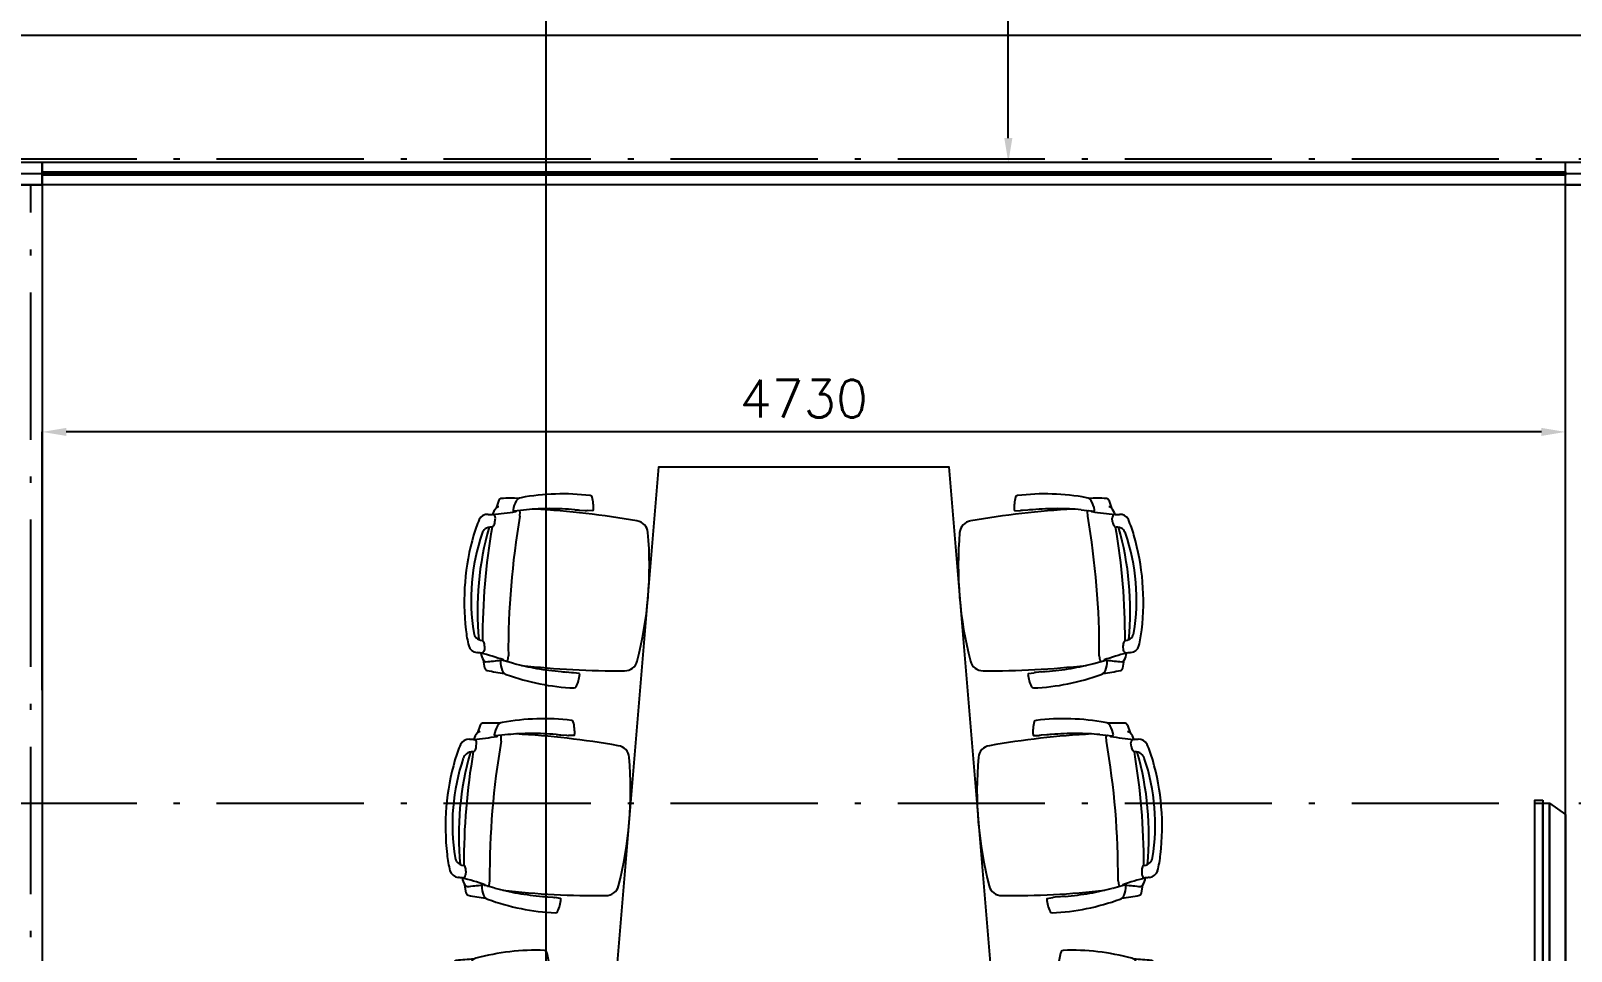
# Model space of a CAD drawing. Extents: x -120222 to -41942, y -19134 to 30932.
# Drawn here: x -88087 to -83305, y 13677 to 16533 of the extents above; entities that cross this region are included whole.
import ezdxf

# ---------------------------------------------------------------- set-up
doc = ezdxf.new("R2010")
doc.units = 0
doc.header["$LTSCALE"] = 150
doc.header["$MEASUREMENT"] = 0
doc.header["$PDMODE"] = 1
doc.header["$PDSIZE"] = -2
doc.linetypes.add('ISO-10______', pattern=[4.699, 3.048, -0.762, 0.127, -0.762])
doc.layers.get('0').update_dxf_attribs({"linetype": 'CONTINUOUS'})
doc.layers.get('DEFPOINTS').update_dxf_attribs({"linetype": 'CONTINUOUS'})
for name, color, linetype in [('____-569', 7, 'CONTINUOUS'), ('________', 7, 'CONTINUOUS'), ('____B', 7, 'CONTINUOUS'), ('___B', 7, 'CONTINUOUS')]:
    doc.layers.add(name, color=color, linetype=linetype)
doc.styles.get("Standard").update_dxf_attribs({"font": 'txt', "bigfont": 'BIGFONT.SHX'})
doc.dimstyles.new('KOYATSU', dxfattribs={"dimtxt": 116.375326, "dimasz": 75.111694, "dimexe": 0, "dimexo": 225, "dimgap": 45, "dimtad": 1, "dimdec": 1, "dimdsep": 46, "dimtxsty": 'Standard', "dimcen": 0, "dimadec": 0, "dimazin": 0, "dimtfac": 1, "dimtdec": 1, "dimtix": 1, "dimtmove": 2, "dimatfit": 3, "dimfxl": 1, "dimtolj": 1, "dimarcsym": 0})

# ---------------------------------------------------------------- blocks, each defined once
blk = doc.blocks.new('____-232')
at = {"color": 1, "linetype": 'Continuous'}
for p, q in [((-93209.2, 9092.4), (-93215.3, 9067.5)), ((-93141.1, 9106), (-93141.1, 9106)), ((-93141.1, 9106), (-93141.1, 9106)), ((-93121.1, 9070.2), (-93158.8, 9063.3)), ((-93155.1, 9064), (-93153.4, 9063.1)), ((-93139.7, 9048.4), (-93140.5, 9063)), ((-92971.8, 9083), (-92966.7, 9083.1)), ((-92966.7, 9083.1), (-92961.2, 9083.1)), ((-92961.2, 9083.1), (-92956.6, 9083.2)), ((-92956.6, 9083.2), (-92956.6, 9083.1)), ((-92956.6, 9083.1), (-92956.6, 9083.1)), ((-92956.6, 9083.1), (-92956.6, 9083.1)), ((-92956.5, 9083.1), (-92939.6, 9083.3)), ((-92939.6, 9083.3), (-92934.8, 9083.4)), ((-92934.8, 9083.4), (-92933.4, 9083.4)), ((-92915.2, 9084.6), (-92933.4, 9083.4)), ((-92915.2, 9084.6), (-92915.1, 9084.7)), ((-93215.4, 9024.6), (-93215.3, 9036.7)), ((-93215.4, 8637.5), (-93215.3, 8625.3)), ((-93139.7, 8613.7), (-93140.5, 8599)), ((-93209.2, 8569.6), (-93215.3, 8594.5)), ((-93121.1, 8591.8), (-93158.8, 8598.8)), ((-93155.1, 8598.1), (-93153.4, 8599)), ((-92971.8, 8579), (-92966.7, 8579)), ((-92966.7, 8579), (-92961.2, 8578.9)), ((-92961.2, 8578.9), (-92956.6, 8578.9)), ((-92956.6, 8578.9), (-92956.6, 8578.9)), ((-92956.6, 8578.9), (-92956.6, 8578.9)), ((-92956.6, 8578.9), (-92956.6, 8578.9)), ((-92956.5, 8578.9), (-92939.6, 8578.7)), ((-92939.6, 8578.7), (-92934.8, 8578.7)), ((-92934.8, 8578.7), (-92933.4, 8578.7)), ((-92915.2, 8577.5), (-92933.4, 8578.7)), ((-92915.2, 8577.5), (-92915.1, 8577.4)), ((-93141.1, 8556.1), (-93141.1, 8556.1)), ((-93141.1, 8556.1), (-93141.1, 8556.1))]:
    blk.add_line(p, q, dxfattribs=at)
for centre, radius, start, end in [((-93199.9, 9089.2), 9.89, 101.4732, 160.8247), ((-93084.4, 8031.2), 1074.2, 93.3603, 96.2782), ((-93075.8, 9057.7), 87.4, 154.7238, 174.2657), ((-93136.9, 9086.6), 19.8, 102.1685, 154.9214), ((-92954.7, 8424.7), 706.3, 87.7911, 105.2988), ((-92927.8, 9123.9), 6.64, 20.3381, 87.8451), ((-93031.3, 9085.5), 117.1, 0.4216, 20.3266), ((-93237.5, 9016.7), 29.5, 91.254, 157.912), ((-93308.5, 10808), 1763.2, 272.2889, 272.7175), ((-93177.8, 9037.4), 48, 141.0488, 168.8008), ((-93400.8, 10055.8), 1024.2, 279.886, 283.97), ((-93225.6, 9036.4), 10.4, 1.4681, 86.3577), ((-93206, 9060.6), 11.6, 97.4758, 142.842), ((-93812.6, 5697), 3429, 79.0497, 79.8362), ((-93159.7, 9066.2), 3.06, 174.9633, 287.5988), ((-93153.6, 9062.5), 0.63, 277.6602, 71.4904), ((-90710.6, 8831), 2438.8, 174.8867, 185.1133), ((-93210, 8856.8), 219, 72.2531, 72.668), ((-93143.8, 9062), 3.39, 17.2813, 81.4991), ((-92958, 8119.3), 964.8, 95.4286, 99.7344), ((-93016.3, 6442.6), 2632.7, 84.7717, 91.7511), ((-92969.4, 8090.3), 992.7, 90.1428, 94.6165), ((-92916.3, 9086.3), 2.05, 307.103, 2.0722), ((-92779.6, 9023.5), 41, 11.048, 85.5828), ((-92856.5, 8892.6), 430.1, 161.691, 168.5225), ((-93220.4, 8976.5), 33.5, 134.7927, 163.3193), ((-92309.5, 8837.2), 940.6, 169.6852, 191.1384), ((-93224.6, 8977.6), 29.9, 89.9775, 130.6038), ((-91254.4, 8830.5), 1976.7, 174.8525, 185.1095), ((-93225.5, 9014.3), 6.85, 278.2298, 333.5207), ((-93245.9, 9026.3), 30.5, 330.534, 356.8398), ((-93924.7, 8831), 1202.2, 350.4062, 9.5938), ((-92539.3, 8831), 753.3, 168.7303, 191.2697), ((-92627.7, 8831), 643.8, 166.0554, 193.9446), ((-92856.5, 8769.4), 430.1, 191.4775, 198.309), ((-93220.4, 8685.5), 33.5, 196.6807, 225.2073), ((-93224.6, 8684.4), 29.9, 229.3962, 270.0225), ((-93237.5, 8645.4), 29.5, 202.088, 268.746), ((-93308.5, 6854), 1763.2, 87.2825, 87.7111), ((-93225.6, 8625.6), 10.4, 273.6423, 358.5319), ((-93400.8, 7606.3), 1024.2, 76.03, 80.114), ((-93177.8, 8624.6), 48, 191.1992, 218.9512), ((-93225.5, 8647.7), 6.85, 26.4793, 81.7702), ((-93245.9, 8635.8), 30.5, 3.1602, 29.466), ((-92779.6, 8638.5), 41, 274.4172, 348.952), ((-93206, 8601.4), 11.6, 217.158, 262.5242), ((-93199.9, 8572.8), 9.89, 199.1753, 258.5268), ((-93084.4, 9630.9), 1074.2, 263.7218, 266.6397), ((-93159.7, 8595.9), 3.06, 72.4012, 185.0367), ((-93075.8, 8604.3), 87.4, 185.7343, 205.2762), ((-93136.9, 8575.4), 19.8, 205.0786, 257.8315), ((-93153.6, 8599.6), 0.63, 288.5096, 82.3398), ((-93210, 8805.3), 219, 287.332, 287.7469), ((-93143.8, 8600), 3.39, 278.5009, 342.7187), ((-92958, 9542.7), 964.8, 260.2656, 264.5714), ((-93016.3, 11219.4), 2632.7, 268.2489, 275.2283), ((-92969.4, 9571.7), 992.7, 265.3835, 269.8572), ((-93031.3, 8576.5), 117.1, 339.6734, 359.5784), ((-92916.3, 8575.7), 2.05, 357.9278, 52.897), ((-92954.7, 9237.3), 706.3, 254.7012, 272.2089), ((-92927.8, 8538.2), 6.64, 272.1549, 339.6619)]:
    blk.add_arc(centre, radius, start, end, dxfattribs=at)
blk = doc.blocks.new('____-235')
at = {"color": 1, "linetype": 'Continuous'}
for p, q in [((-93127.7, 9829.5), (-93135.8, 9805.2)), ((-93058.7, 9837.4), (-93058.7, 9837.4)), ((-93058.7, 9837.4), (-93058.7, 9837.4)), ((-93139.5, 9762.4), (-93138.3, 9774.5)), ((-93041.7, 9800.1), (-93079.9, 9796.3)), ((-93076.1, 9796.7), (-93074.5, 9795.6)), ((-93062.1, 9779.9), (-93061.7, 9794.5)), ((-92891.9, 9800.4), (-92886.7, 9800)), ((-92886.7, 9800), (-92881.3, 9799.6)), ((-92881.3, 9799.6), (-92876.7, 9799.3)), ((-92876.7, 9799.3), (-92859.7, 9798)), ((-92876.7, 9799.3), (-92876.7, 9799.3)), ((-92876.7, 9799.3), (-92876.7, 9799.3)), ((-92876.7, 9799.3), (-92876.7, 9799.3)), ((-92859.7, 9798), (-92854.9, 9797.7)), ((-92854.9, 9797.7), (-92853.6, 9797.6)), ((-92835.3, 9797.3), (-92853.6, 9797.6)), ((-92835.3, 9797.3), (-92835.2, 9797.3)), ((-93171.7, 9376.7), (-93172.5, 9364.6)), ((-93171.1, 9308.5), (-93175.1, 9333.8)), ((-93081.5, 9323.3), (-93118.5, 9333.4)), ((-93114.8, 9332.4), (-93113.1, 9333.1)), ((-93098.2, 9346.6), (-93100.2, 9332.1)), ((-93104.4, 9289.4), (-93104.4, 9289.4)), ((-93104.4, 9289.4), (-93104.3, 9289.3)), ((-92933.8, 9298.2), (-92928.6, 9297.7)), ((-92928.6, 9297.7), (-92923.1, 9297.2)), ((-92923.1, 9297.2), (-92918.6, 9296.8)), ((-92918.6, 9296.8), (-92918.6, 9296.8)), ((-92918.6, 9296.8), (-92918.6, 9296.8)), ((-92918.6, 9296.8), (-92918.6, 9296.8)), ((-92918.5, 9296.8), (-92901.6, 9295.2)), ((-92901.6, 9295.2), (-92896.9, 9294.8)), ((-92896.9, 9294.8), (-92895.5, 9294.6)), ((-92877.5, 9291.9), (-92895.5, 9294.6)), ((-92877.5, 9291.9), (-92877.3, 9291.8))]:
    blk.add_line(p, q, dxfattribs=at)
for centre, radius, start, end in [((-93101, 9772.1), 48, 136.2851, 164.0371), ((-93127.1, 9797.6), 11.6, 92.7122, 138.0783), ((-93118.7, 9825.5), 9.89, 96.7096, 156.0611), ((-93091.4, 8761.6), 1074.2, 88.5967, 91.5146), ((-92997.6, 9783.8), 87.4, 149.9602, 169.5021), ((-93056.1, 9817.8), 19.8, 97.4048, 150.1577), ((-92929.5, 9143), 706.3, 83.0275, 100.5352), ((-92844.6, 9837.5), 6.64, 15.5744, 83.0815), ((-92951, 9807.8), 117.1, 355.6579, 15.563), ((-92792.8, 9601.1), 430.1, 156.9274, 163.7589), ((-93162.2, 9756.4), 29.5, 86.4904, 153.1484), ((-93084.2, 11547.4), 1763.2, 267.5252, 267.9538), ((-93238.6, 10805.4), 1024.2, 275.1223, 279.2063), ((-93148.7, 9775.1), 10.4, 356.7044, 81.5941), ((-93169.8, 9766.6), 30.5, 325.7704, 352.0762), ((-90659.4, 9361.5), 2438.8, 170.1231, 180.3496), ((-93080.6, 9799.2), 3.06, 170.1997, 282.8352), ((-93074.8, 9795.1), 0.63, 272.8966, 66.7268), ((-93148.1, 9594.7), 219, 67.4895, 67.9044), ((-93065, 9793.8), 3.39, 12.5177, 76.7354), ((-92958.1, 8838.9), 964.8, 90.665, 94.9708), ((-93155.5, 7172.9), 2632.7, 80.008, 86.9875), ((-92971.9, 8810.9), 992.7, 85.3791, 89.8529), ((-92836.3, 9799.1), 2.05, 302.3394, 357.3086), ((-92705.3, 9725.2), 41, 6.2844, 80.8192), ((-92481.8, 9513.4), 753.3, 163.9667, 186.5061), ((-92569.9, 9520.7), 643.8, 161.2918, 189.1809), ((-92253.3, 9488.1), 940.6, 164.0979, 185.5511), ((-93148.4, 9714.9), 33.5, 130.0291, 158.5557), ((-91201.3, 9407.2), 1976.7, 170.1269, 180.3839), ((-93152.5, 9716.4), 29.9, 85.2139, 125.8401), ((-93150.4, 9753), 6.85, 273.4662, 328.757), ((-93862.4, 9628.4), 1202.2, 345.6425, 4.8302), ((-92803, 9478.3), 430.1, 186.7139, 193.5453), ((-93193, 9386.4), 29.5, 197.3243, 263.9823), ((-93172.6, 9424.9), 33.5, 191.917, 220.4436), ((-93176.9, 9424.2), 29.9, 224.6326, 265.2588), ((-93180.8, 9387.7), 6.85, 21.7157, 77.0065), ((-93202.2, 9377.5), 30.5, 358.3965, 24.7024), ((-93412.6, 7607.1), 1763.2, 82.5189, 82.9475), ((-93182.8, 9365.7), 10.4, 268.8787, 353.7683), ((-93442, 8364.4), 1024.2, 71.2664, 75.3504), ((-93135.3, 9360.7), 48, 186.4356, 214.1876), ((-93165.2, 9339.9), 11.6, 212.3944, 257.7605), ((-93490.4, 12742.4), 3429, 275.4001, 276.1867), ((-93119.6, 9330.6), 3.06, 67.6375, 180.273), ((-93035.2, 9332), 87.4, 180.9706, 200.5125), ((-93113.2, 9333.7), 0.63, 283.7459, 77.5762), ((-93152.3, 9543.4), 219, 282.5683, 282.9832), ((-93103.4, 9333.4), 3.39, 273.7373, 337.9551), ((-92737.2, 9341.5), 41, 269.6536, 344.1883), ((-93161.6, 9311), 9.89, 194.4116, 253.7631), ((-92958.6, 10355.7), 1074.2, 258.9581, 261.876), ((-93098.6, 9308.3), 19.8, 200.315, 253.0679), ((-92862.1, 9952.8), 706.3, 249.9375, 267.4452), ((-92839.9, 10257.4), 964.8, 255.5019, 259.8078), ((-92758.8, 11933.1), 2632.7, 263.4852, 270.4647), ((-92848.9, 10287.2), 992.7, 260.6198, 265.0936), ((-92993.2, 9300.6), 117.1, 334.9097, 354.8148), ((-92878.7, 9290.3), 2.05, 353.1642, 48.1333), ((-92893.2, 9253.8), 6.64, 267.3912, 334.8983)]:
    blk.add_arc(centre, radius, start, end, dxfattribs=at)
blk = doc.blocks.new('____-236')
at = {"color": 1, "linetype": 'Continuous'}
for p, q in [((-93069.6, 10527.1), (-93077.7, 10502.8)), ((-93000.6, 10534.9), (-93000.5, 10535)), ((-93000.6, 10534.9), (-93000.6, 10534.9)), ((-92983.6, 10497.7), (-93021.7, 10493.8)), ((-93018, 10494.3), (-93016.4, 10493.2)), ((-93003.9, 10477.4), (-93003.5, 10492.1)), ((-92833.8, 10498), (-92828.6, 10497.6)), ((-92828.6, 10497.6), (-92823.1, 10497.2)), ((-92823.1, 10497.2), (-92818.6, 10496.9)), ((-92818.6, 10496.9), (-92818.6, 10496.9)), ((-92818.6, 10496.9), (-92818.6, 10496.9)), ((-92818.6, 10496.9), (-92818.6, 10496.9)), ((-92818.5, 10496.9), (-92801.6, 10495.6)), ((-92801.6, 10495.6), (-92796.8, 10495.3)), ((-92796.8, 10495.3), (-92795.4, 10495.2)), ((-92777.2, 10494.8), (-92795.4, 10495.2)), ((-92777.2, 10494.8), (-92777.1, 10494.9)), ((-93081.4, 10460), (-93080.2, 10472.1)), ((-93113.6, 10074.2), (-93114.4, 10062.1)), ((-93040, 10044.2), (-93042.1, 10029.7)), ((-93113, 10006.1), (-93117, 10031.4)), ((-93023.3, 10020.9), (-93060.3, 10031)), ((-93056.7, 10030), (-93054.9, 10030.7)), ((-92875.6, 9995.8), (-92870.5, 9995.3)), ((-93046.2, 9987), (-93046.2, 9986.9)), ((-93046.2, 9986.9), (-93046.2, 9986.9)), ((-92870.5, 9995.3), (-92865, 9994.8)), ((-92865, 9994.8), (-92860.5, 9994.3)), ((-92860.4, 9994.3), (-92860.4, 9994.4)), ((-92860.4, 9994.4), (-92860.4, 9994.4)), ((-92860.4, 9994.4), (-92860.4, 9994.4)), ((-92860.4, 9994.4), (-92843.5, 9992.8)), ((-92843.5, 9992.8), (-92838.7, 9992.3)), ((-92838.7, 9992.3), (-92837.4, 9992.2)), ((-92819.3, 9989.5), (-92837.3, 9992.2)), ((-92819.3, 9989.5), (-92819.2, 9989.4))]:
    blk.add_line(p, q, dxfattribs=at)
for centre, radius, start, end in [((-93060.6, 10523.1), 9.89, 96.7096, 156.0611), ((-93033.3, 9459.1), 1074.2, 88.5967, 91.5146), ((-92939.5, 10481.4), 87.4, 149.9602, 169.5021), ((-92998, 10515.3), 19.8, 97.4048, 150.1577), ((-92871.4, 9840.6), 706.3, 83.0275, 100.5352), ((-92786.5, 10535.1), 6.64, 15.5744, 83.0815), ((-92892.8, 10505.4), 117.1, 355.6579, 15.563), ((-93104, 10453.9), 29.5, 86.4904, 153.1484), ((-93026.1, 12245), 1763.2, 267.5252, 267.9538), ((-93042.9, 10469.7), 48, 136.2851, 164.0371), ((-93180.5, 11503), 1024.2, 275.1223, 279.2063), ((-93090.5, 10472.7), 10.4, 356.7044, 81.5941), ((-93069, 10495.2), 11.6, 92.7122, 138.0783), ((-90601.2, 10059.1), 2438.8, 170.1231, 180.3496), ((-93022.4, 10496.8), 3.06, 170.1997, 282.8352), ((-93016.6, 10492.6), 0.63, 272.8966, 66.7268), ((-93089.9, 10292.3), 219, 67.4895, 67.9044), ((-93006.9, 10491.4), 3.39, 12.5177, 76.7354), ((-92900, 9536.5), 964.8, 90.665, 94.9708), ((-93097.4, 7870.4), 2632.7, 80.008, 86.9875), ((-92913.8, 9508.5), 992.7, 85.3791, 89.8529), ((-92778.2, 10496.7), 2.05, 302.3394, 357.3086), ((-92734.7, 10298.7), 430.1, 156.9274, 163.7589), ((-92195.2, 10185.7), 940.6, 164.0979, 185.5511), ((-93090.3, 10412.5), 33.5, 130.0291, 158.5557), ((-91143.2, 10104.8), 1976.7, 170.1269, 180.3839), ((-93094.4, 10414), 29.9, 85.2139, 125.8401), ((-93092.3, 10450.6), 6.85, 273.4662, 328.757), ((-93111.6, 10464.2), 30.5, 325.7704, 352.0762), ((-92647.1, 10422.8), 41, 6.2844, 80.8192), ((-93804.3, 10326), 1202.2, 345.6425, 4.8302), ((-92423.7, 10211), 753.3, 163.9667, 186.5061), ((-92511.8, 10218.3), 643.8, 161.2918, 189.1809), ((-92744.9, 10175.9), 430.1, 186.7139, 193.5453), ((-93114.5, 10122.5), 33.5, 191.917, 220.4436), ((-93118.7, 10121.8), 29.9, 224.6326, 265.2588), ((-93122.7, 10085.3), 6.85, 21.7157, 77.0065), ((-93134.9, 10084), 29.5, 197.3243, 263.9823), ((-93354.4, 8304.7), 1763.2, 82.5189, 82.9475), ((-93124.7, 10063.3), 10.4, 268.8787, 353.7683), ((-93383.9, 9062), 1024.2, 71.2664, 75.3504), ((-93077.2, 10058.3), 48, 186.4356, 214.1876), ((-93144.1, 10075.1), 30.5, 358.3965, 24.7024), ((-93107.1, 10037.5), 11.6, 212.3944, 257.7605), ((-93103.4, 10008.5), 9.89, 194.4116, 253.7631), ((-93432.3, 13439.9), 3429, 275.4001, 276.1867), ((-92900.4, 11053.3), 1074.2, 258.9581, 261.876), ((-93061.5, 10028.2), 3.06, 67.6375, 180.273), ((-92977.1, 10029.6), 87.4, 180.9706, 200.5125), ((-93040.5, 10005.8), 19.8, 200.315, 253.0679), ((-93055.1, 10031.3), 0.63, 283.7459, 77.5762), ((-93094.2, 10241), 219, 282.5683, 282.9832), ((-93045.2, 10031), 3.39, 273.7373, 337.9551), ((-92781.8, 10955), 964.8, 255.5019, 259.8078), ((-92700.7, 12630.7), 2632.7, 263.4852, 270.4647), ((-92790.7, 10984.8), 992.7, 260.6198, 265.0936), ((-92679.1, 10039.1), 41, 269.6536, 344.1883), ((-92803.9, 10650.3), 706.3, 249.9375, 267.4452), ((-92835.1, 9951.4), 6.64, 267.3912, 334.8983), ((-92935.1, 9998.2), 117.1, 334.9097, 354.8148), ((-92820.6, 9987.9), 2.05, 353.1642, 48.1333)]:
    blk.add_arc(centre, radius, start, end, dxfattribs=at)
blk = doc.blocks.new('____-237')
at = {"color": 1, "linetype": 'Continuous'}
for p, q in [((-91104, 9106), (-91104, 9106)), ((-91104, 9106), (-91104, 9106)), ((-91035.9, 9092.4), (-91029.8, 9067.5)), ((-91329.9, 9084.6), (-91330.1, 9084.7)), ((-91329.9, 9084.6), (-91311.7, 9083.4)), ((-91310.4, 9083.4), (-91311.7, 9083.4)), ((-91305.5, 9083.3), (-91310.4, 9083.4)), ((-91288.6, 9083.1), (-91305.5, 9083.3)), ((-91288.6, 9083.2), (-91288.6, 9083.1)), ((-91288.6, 9083.1), (-91288.6, 9083.1)), ((-91288.6, 9083.1), (-91288.6, 9083.1)), ((-91284, 9083.1), (-91288.5, 9083.2)), ((-91278.5, 9083.1), (-91284, 9083.1)), ((-91273.3, 9083), (-91278.5, 9083.1)), ((-91124, 9070.2), (-91086.3, 9063.3)), ((-91105.4, 9048.4), (-91104.6, 9063)), ((-91090, 9064), (-91091.7, 9063.1)), ((-91029.7, 9024.6), (-91029.9, 9036.7)), ((-91105.4, 8613.7), (-91104.6, 8599)), ((-91029.7, 8637.5), (-91029.9, 8625.3)), ((-91329.9, 8577.5), (-91330.1, 8577.4)), ((-91329.9, 8577.5), (-91311.7, 8578.7)), ((-91310.4, 8578.7), (-91311.7, 8578.7)), ((-91305.5, 8578.7), (-91310.4, 8578.7)), ((-91288.6, 8578.9), (-91305.5, 8578.7)), ((-91288.6, 8578.9), (-91288.6, 8578.9)), ((-91288.6, 8578.9), (-91288.6, 8578.9)), ((-91288.6, 8578.9), (-91288.6, 8578.9)), ((-91284, 8578.9), (-91288.5, 8578.9)), ((-91278.5, 8579), (-91284, 8578.9)), ((-91273.3, 8579), (-91278.5, 8579)), ((-91124, 8591.8), (-91086.3, 8598.8)), ((-91090, 8598.1), (-91091.7, 8599)), ((-91035.9, 8569.6), (-91029.8, 8594.5)), ((-91104, 8556.1), (-91104, 8556.1)), ((-91104, 8556.1), (-91104, 8556.1))]:
    blk.add_line(p, q, dxfattribs=at)
for centre, radius, start, end in [((-91213.8, 9085.5), 117.1, 159.6734, 179.5784), ((-91317.4, 9123.9), 6.64, 92.1549, 159.6619), ((-91290.4, 8424.7), 706.3, 74.7012, 92.2089), ((-91108.2, 9086.6), 19.8, 25.0786, 77.8315), ((-91160.8, 8031.2), 1074.2, 83.7218, 86.6397), ((-91169.4, 9057.7), 87.4, 5.7343, 25.2762), ((-91045.2, 9089.2), 9.89, 19.1753, 78.5268), ((-91465.5, 9023.5), 41, 94.4172, 168.952), ((-91228.8, 6442.6), 2632.7, 88.2489, 95.2283), ((-91328.8, 9086.3), 2.05, 177.9278, 232.897), ((-91275.8, 8090.3), 992.7, 85.3835, 89.8572), ((-91287.1, 8119.3), 964.8, 80.2656, 84.5714), ((-93534.6, 8831), 2438.8, 354.8867, 5.1133), ((-91101.4, 9062), 3.39, 98.5009, 162.7187), ((-91035.1, 8856.8), 219, 107.332, 107.7469), ((-91091.5, 9062.5), 0.63, 108.5096, 262.3398), ((-90844.3, 10055.8), 1024.2, 256.03, 260.114), ((-91085.4, 9066.2), 3.06, 252.4012, 5.0367), ((-90432.6, 5697), 3429, 100.1638, 100.9503), ((-91039.1, 9060.6), 11.6, 37.158, 82.5242), ((-91067.3, 9037.4), 48, 11.1992, 38.9512), ((-91019.5, 9036.4), 10.4, 93.6423, 178.5319), ((-90936.6, 10808), 1763.2, 267.2825, 267.7111), ((-91007.6, 9016.7), 29.5, 22.088, 88.746), ((-90320.4, 8831), 1202.2, 170.4062, 189.5938), ((-90999.2, 9026.3), 30.5, 183.1602, 209.466), ((-91019.6, 9014.3), 6.85, 206.4793, 261.7702), ((-92990.7, 8830.5), 1976.7, 354.8905, 5.1475), ((-91020.6, 8977.6), 29.9, 49.3962, 90.0225), ((-91935.6, 8837.2), 940.6, 348.8616, 10.3148), ((-91024.7, 8976.5), 33.5, 16.6807, 45.2073), ((-91388.6, 8892.6), 430.1, 11.4775, 18.309), ((-91617.4, 8831), 643.8, 346.0554, 13.9446), ((-91705.8, 8831), 753.3, 348.7303, 11.2697), ((-91020.6, 8684.4), 29.9, 269.9775, 310.6038), ((-91024.7, 8685.5), 33.5, 314.7927, 343.3193), ((-91388.6, 8769.4), 430.1, 341.691, 348.5225), ((-91465.5, 8638.5), 41, 191.048, 265.5828), ((-90844.3, 7606.3), 1024.2, 99.886, 103.97), ((-91019.5, 8625.6), 10.4, 181.4681, 266.3577), ((-91067.3, 8624.6), 48, 321.0488, 348.8008), ((-90999.2, 8635.8), 30.5, 150.534, 176.8398), ((-91019.6, 8647.7), 6.85, 98.2298, 153.5207), ((-90936.6, 6854), 1763.2, 92.2889, 92.7175), ((-91007.6, 8645.4), 29.5, 271.254, 337.912), ((-91228.8, 11219.4), 2632.7, 264.7717, 271.7511), ((-91328.8, 8575.7), 2.05, 127.103, 182.0722), ((-91213.8, 8576.5), 117.1, 180.4216, 200.3266), ((-91275.8, 9571.7), 992.7, 270.1428, 274.6165), ((-91287.1, 9542.7), 964.8, 275.4286, 279.7344), ((-91101.4, 8600), 3.39, 197.2813, 261.4991), ((-91108.2, 8575.4), 19.8, 282.1685, 334.9214), ((-91035.1, 8805.3), 219, 252.2531, 252.668), ((-91160.8, 9630.9), 1074.2, 273.3603, 276.2782), ((-91091.5, 8599.6), 0.63, 97.6602, 251.4904), ((-91169.4, 8604.3), 87.4, 334.7238, 354.2657), ((-91085.4, 8595.9), 3.06, 354.9633, 107.5988), ((-91045.2, 8572.8), 9.89, 281.4732, 340.8247), ((-91039.1, 8601.4), 11.6, 277.4758, 322.842), ((-91317.4, 8538.2), 6.64, 200.3381, 267.8451), ((-91290.4, 9237.3), 706.3, 267.7911, 285.2988)]:
    blk.add_arc(centre, radius, start, end, dxfattribs=at)
blk = doc.blocks.new('____-240')
at = {"color": 1, "linetype": 'Continuous'}
for p, q in [((-91186.4, 9837.4), (-91186.4, 9837.4)), ((-91186.4, 9837.4), (-91186.4, 9837.4)), ((-91117.4, 9829.5), (-91109.3, 9805.2)), ((-91409.8, 9797.3), (-91409.9, 9797.3)), ((-91409.8, 9797.3), (-91391.6, 9797.6)), ((-91390.2, 9797.7), (-91391.5, 9797.6)), ((-91385.4, 9798), (-91390.2, 9797.7)), ((-91368.4, 9799.3), (-91385.4, 9798)), ((-91363.8, 9799.6), (-91368.4, 9799.3)), ((-91368.4, 9799.3), (-91368.4, 9799.3)), ((-91368.4, 9799.3), (-91368.4, 9799.3)), ((-91368.4, 9799.3), (-91368.4, 9799.3)), ((-91358.4, 9800), (-91363.8, 9799.6)), ((-91353.2, 9800.4), (-91358.4, 9800)), ((-91203.4, 9800.1), (-91165.2, 9796.3)), ((-91183.1, 9779.9), (-91183.4, 9794.5)), ((-91169, 9796.7), (-91170.6, 9795.6)), ((-91105.6, 9762.4), (-91106.8, 9774.5)), ((-91073.4, 9376.7), (-91072.6, 9364.6)), ((-91163.6, 9323.3), (-91126.7, 9333.4)), ((-91147, 9346.6), (-91144.9, 9332.1)), ((-91130.3, 9332.4), (-91132, 9333.1)), ((-91074, 9308.5), (-91070, 9333.8)), ((-91367.7, 9291.9), (-91367.8, 9291.8)), ((-91367.7, 9291.9), (-91349.6, 9294.6)), ((-91348.3, 9294.8), (-91349.6, 9294.6)), ((-91343.5, 9295.2), (-91348.3, 9294.8)), ((-91326.6, 9296.8), (-91343.5, 9295.2)), ((-91326.6, 9296.8), (-91326.6, 9296.8)), ((-91326.6, 9296.8), (-91326.6, 9296.8)), ((-91326.6, 9296.8), (-91326.6, 9296.8)), ((-91322, 9297.2), (-91326.5, 9296.8)), ((-91316.5, 9297.7), (-91322, 9297.2)), ((-91311.3, 9298.2), (-91316.5, 9297.7)), ((-91140.7, 9289.4), (-91140.8, 9289.4)), ((-91140.8, 9289.4), (-91140.8, 9289.3))]:
    blk.add_line(p, q, dxfattribs=at)
for centre, radius, start, end in [((-91294.1, 9807.8), 117.1, 164.437, 184.3421), ((-91400.5, 9837.5), 6.64, 96.9185, 164.4256), ((-91315.6, 9143), 706.3, 79.4648, 96.9725), ((-91189, 9817.8), 19.8, 29.8423, 82.5952), ((-91153.7, 8761.6), 1074.2, 88.4854, 91.4033), ((-91247.5, 9783.8), 87.4, 10.4979, 30.0398), ((-91126.4, 9825.5), 9.89, 23.9389, 83.2904), ((-91118, 9797.6), 11.6, 41.9217, 87.2878), ((-91144.1, 9772.1), 48, 15.9629, 43.7149), ((-91539.9, 9725.2), 41, 99.1808, 173.7156), ((-91089.6, 7172.9), 2632.7, 93.0125, 99.992), ((-91408.8, 9799.1), 2.05, 182.6914, 237.6606), ((-91273.2, 8810.9), 992.7, 90.1471, 94.6209), ((-91287, 8838.9), 964.8, 85.0292, 89.335), ((-91180.1, 9793.8), 3.39, 103.2646, 167.4823), ((-93585.7, 9361.5), 2438.8, 359.6504, 9.8769), ((-91097, 9594.7), 219, 112.0956, 112.5105), ((-91170.3, 9795.1), 0.63, 113.2732, 267.1034), ((-91006.5, 10805.4), 1024.2, 260.7937, 264.8777), ((-91164.6, 9799.2), 3.06, 257.1648, 9.8003), ((-91096.4, 9775.1), 10.4, 98.4059, 183.2956), ((-91075.4, 9766.6), 30.5, 187.9238, 214.2296), ((-91160.9, 11547.4), 1763.2, 272.0462, 272.4748), ((-91083, 9756.4), 29.5, 26.8516, 93.5096), ((-91452.3, 9601.1), 430.1, 16.2411, 23.0726), ((-90382.7, 9628.4), 1202.2, 175.1698, 194.3575), ((-91094.7, 9753), 6.85, 211.243, 266.5338), ((-93043.8, 9407.2), 1976.7, 359.6161, 9.8731), ((-91092.6, 9716.4), 29.9, 54.1599, 94.7861), ((-91991.8, 9488.1), 940.6, 354.4489, 15.9021), ((-91096.7, 9714.9), 33.5, 21.4443, 49.9709), ((-91675.2, 9520.7), 643.8, 350.8191, 18.7082), ((-91763.3, 9513.4), 753.3, 353.4939, 16.0333), ((-91442.1, 9478.3), 430.1, 346.4547, 353.2861), ((-91042.9, 9377.5), 30.5, 155.2976, 181.6035), ((-91064.3, 9387.7), 6.85, 102.9935, 158.2843), ((-91068.3, 9424.2), 29.9, 274.7412, 315.3674), ((-91052.1, 9386.4), 29.5, 276.0177, 342.6757), ((-91072.5, 9424.9), 33.5, 319.5564, 348.083), ((-91507.9, 9341.5), 41, 195.8117, 270.3464), ((-91141.8, 9333.4), 3.39, 202.0449, 266.2627), ((-91092.8, 9543.4), 219, 257.0168, 257.4317), ((-91131.9, 9333.7), 0.63, 102.4238, 256.2541), ((-90803.1, 8364.4), 1024.2, 104.6496, 108.7336), ((-91209.9, 9332), 87.4, 339.4875, 359.0294), ((-91125.5, 9330.6), 3.06, 359.727, 112.3625), ((-90754.7, 12742.4), 3429, 263.8133, 264.5999), ((-91079.9, 9339.9), 11.6, 282.2395, 327.6056), ((-91062.3, 9365.7), 10.4, 186.2317, 271.1213), ((-91109.8, 9360.7), 48, 325.8124, 353.5644), ((-90832.5, 7607.1), 1763.2, 97.0525, 97.4811), ((-91486.3, 11933.1), 2632.7, 269.5353, 276.5148), ((-91366.4, 9290.3), 2.05, 131.8667, 186.8358), ((-91251.9, 9300.6), 117.1, 185.1852, 205.0903), ((-91383.1, 9952.8), 706.3, 272.5548, 290.0625), ((-91396.2, 10287.2), 992.7, 274.9064, 279.3802), ((-91405.2, 10257.4), 964.8, 280.1922, 284.4981), ((-91146.5, 9308.3), 19.8, 286.9321, 339.685), ((-91286.6, 10355.7), 1074.2, 278.124, 281.0419), ((-91083.6, 9311), 9.89, 286.2369, 345.5884), ((-91351.9, 9253.8), 6.64, 205.1017, 272.6088)]:
    blk.add_arc(centre, radius, start, end, dxfattribs=at)
blk = doc.blocks.new('____-241')
at = {"color": 1, "linetype": 'Continuous'}
for p, q in [((-91244.6, 10534.9), (-91244.6, 10535)), ((-91244.5, 10534.9), (-91244.6, 10534.9)), ((-91175.5, 10527.1), (-91167.4, 10502.8)), ((-91467.9, 10494.8), (-91468, 10494.9)), ((-91467.9, 10494.8), (-91449.7, 10495.2)), ((-91448.3, 10495.3), (-91449.7, 10495.2)), ((-91443.5, 10495.6), (-91448.3, 10495.3)), ((-91426.6, 10496.9), (-91443.5, 10495.6)), ((-91426.6, 10496.9), (-91426.6, 10496.9)), ((-91426.6, 10496.9), (-91426.6, 10496.9)), ((-91426.6, 10496.9), (-91426.6, 10496.9)), ((-91422, 10497.2), (-91426.5, 10496.9)), ((-91416.5, 10497.6), (-91422, 10497.2)), ((-91411.3, 10498), (-91416.5, 10497.6)), ((-91261.5, 10497.7), (-91223.4, 10493.8)), ((-91241.2, 10477.4), (-91241.6, 10492.1)), ((-91227.1, 10494.3), (-91228.7, 10493.2)), ((-91163.7, 10460), (-91164.9, 10472.1)), ((-91205.1, 10044.2), (-91203, 10029.7)), ((-91131.6, 10074.2), (-91130.8, 10062.1)), ((-91369.5, 9995.8), (-91374.6, 9995.3)), ((-91221.8, 10020.9), (-91184.8, 10031)), ((-91188.4, 10030), (-91190.2, 10030.7)), ((-91132.1, 10006.1), (-91128.2, 10031.4)), ((-91425.8, 9989.5), (-91425.9, 9989.4)), ((-91425.8, 9989.5), (-91407.8, 9992.2)), ((-91406.4, 9992.3), (-91407.8, 9992.2)), ((-91401.6, 9992.8), (-91406.4, 9992.3)), ((-91384.7, 9994.4), (-91401.6, 9992.8)), ((-91380.1, 9994.8), (-91384.7, 9994.3)), ((-91384.7, 9994.3), (-91384.7, 9994.4)), ((-91384.7, 9994.4), (-91384.7, 9994.4)), ((-91384.7, 9994.4), (-91384.7, 9994.4)), ((-91374.6, 9995.3), (-91380.1, 9994.8)), ((-91198.9, 9987), (-91198.9, 9986.9)), ((-91198.9, 9986.9), (-91198.9, 9986.9))]:
    blk.add_line(p, q, dxfattribs=at)
for centre, radius, start, end in [((-91352.3, 10505.4), 117.1, 164.437, 184.3421), ((-91458.6, 10535.1), 6.64, 96.9185, 164.4256), ((-91373.7, 9840.6), 706.3, 79.4648, 96.9725), ((-91247.1, 10515.3), 19.8, 29.8423, 82.5952), ((-91211.8, 9459.1), 1074.2, 88.4854, 91.4033), ((-91305.7, 10481.4), 87.4, 10.4979, 30.0398), ((-91184.6, 10523.1), 9.89, 23.9389, 83.2904), ((-91147.7, 7870.4), 2632.7, 93.0125, 99.992), ((-91466.9, 10496.7), 2.05, 182.6914, 237.6606), ((-91331.4, 9508.5), 992.7, 90.1471, 94.6209), ((-91345.1, 9536.5), 964.8, 85.0292, 89.335), ((-91238.3, 10491.4), 3.39, 103.2646, 167.4823), ((-93643.9, 10059.1), 2438.8, 359.6504, 9.8769), ((-91155.2, 10292.3), 219, 112.0956, 112.5105), ((-91228.5, 10492.6), 0.63, 113.2732, 267.1034), ((-91064.6, 11503), 1024.2, 260.7937, 264.8777), ((-91222.7, 10496.8), 3.06, 257.1648, 9.8003), ((-91176.1, 10495.2), 11.6, 41.9217, 87.2878), ((-91202.3, 10469.7), 48, 15.9629, 43.7149), ((-91154.6, 10472.7), 10.4, 98.4059, 183.2956), ((-91219, 12245), 1763.2, 272.0462, 272.4748), ((-91141.1, 10453.9), 29.5, 26.8516, 93.5096), ((-90440.8, 10326), 1202.2, 175.1698, 194.3575), ((-91598, 10422.8), 41, 99.1808, 173.7156), ((-91133.5, 10464.2), 30.5, 187.9238, 214.2296), ((-91152.9, 10450.6), 6.85, 211.243, 266.5338), ((-93101.9, 10104.8), 1976.7, 359.6161, 9.8731), ((-91150.7, 10414), 29.9, 54.1599, 94.7861), ((-92049.9, 10185.7), 940.6, 354.4489, 15.9021), ((-91154.8, 10412.5), 33.5, 21.4443, 49.9709), ((-91510.4, 10298.7), 430.1, 16.2411, 23.0726), ((-91733.3, 10218.3), 643.8, 350.8191, 18.7082), ((-91821.5, 10211), 753.3, 353.4939, 16.0333), ((-91122.4, 10085.3), 6.85, 102.9935, 158.2843), ((-91126.4, 10121.8), 29.9, 274.7412, 315.3674), ((-91130.6, 10122.5), 33.5, 319.5564, 348.083), ((-91500.2, 10175.9), 430.1, 346.4547, 353.2861), ((-90861.2, 9062), 1024.2, 104.6496, 108.7336), ((-91101.1, 10075.1), 30.5, 155.2976, 181.6035), ((-91120.5, 10063.3), 10.4, 186.2317, 271.1213), ((-91168, 10058.3), 48, 325.8124, 353.5644), ((-90890.7, 8304.7), 1763.2, 97.0525, 97.4811), ((-91110.3, 10084), 29.5, 276.0177, 342.6757), ((-91566, 10039.1), 41, 195.8117, 270.3464), ((-91544.4, 12630.7), 2632.7, 269.5353, 276.5148), ((-91454.4, 10984.8), 992.7, 274.9064, 279.3802), ((-91463.3, 10955), 964.8, 280.1922, 284.4981), ((-91199.9, 10031), 3.39, 202.0449, 266.2627), ((-91150.9, 10241), 219, 257.0168, 257.4317), ((-91204.7, 10005.8), 19.8, 286.9321, 339.685), ((-91344.7, 11053.3), 1074.2, 278.124, 281.0419), ((-91190, 10031.3), 0.63, 102.4238, 256.2541), ((-91268, 10029.6), 87.4, 339.4875, 359.0294), ((-91183.6, 10028.2), 3.06, 359.727, 112.3625), ((-90812.9, 13439.9), 3429, 263.8133, 264.5999), ((-91141.7, 10008.5), 9.89, 286.2369, 345.5884), ((-91138, 10037.5), 11.6, 282.2395, 327.6056), ((-91424.5, 9987.9), 2.05, 131.8667, 186.8358), ((-91310, 9998.2), 117.1, 185.1852, 205.0903), ((-91410, 9951.4), 6.64, 205.1017, 272.6088), ((-91441.2, 10650.3), 706.3, 272.5548, 290.0625)]:
    blk.add_arc(centre, radius, start, end, dxfattribs=at)
blk = doc.blocks.new('____-242')
at = {"color": 1, "linetype": 'Continuous', "flags": 128}
for points in [[(-89827.6, 9596.9), (-89827.6, 8093), (-89852.6, 8093), (-89852.6, 9596.9)], [(-89807.6, 9586.9), (-89807.6, 8103), (-89827.6, 8103), (-89827.6, 9586.9)], [(-89757.6, 9551.9), (-89757.6, 8138), (-89807.6, 8103), (-89807.6, 9586.9)]]:
    blk.add_lwpolyline(points, close=True, dxfattribs=at)
blk = doc.blocks.new('____-243')
at = {"color": 1, "linetype": 'Continuous', "flags": 128}
blk.add_lwpolyline([(-92572.6, 7031), (-92722.6, 8831), (-92572.6, 10631), (-91672.6, 10631), (-91522.6, 8831), (-91672.6, 7031)], close=True, dxfattribs=at)
at = {"color": 1}
for name in ['____-236', '____-241', '____-235', '____-240', '____-242', '____-232', '____-237']:
    blk.add_blockref(name, (0, 0), dxfattribs=at)
blk = doc.blocks.new('____-530')
at = {"color": 1, "linetype": 'ISO-10______'}
blk.add_line((-94522.6, 5781), (-94522.6, 11506), dxfattribs=at)
at = {"color": 1, "linetype": 'Continuous', "flags": 128}
for points in [[(-94557.6, 11576), (-94487.6, 11576), (-94487.6, 11506), (-94557.6, 11506)], [(-89687.6, 11506), (-94487.6, 11506), (-94487.6, 11576), (-89687.6, 11576)], [(-89757.6, 11576), (-89687.6, 11576), (-89687.6, 11506), (-89757.6, 11506)], [(-89757.6, 11536), (-94487.6, 11536), (-94487.6, 11546), (-89757.6, 11546)], [(-94557.6, 11506), (-94487.6, 11506), (-94487.6, 5781), (-94557.6, 5781)], [(-89757.6, 11506), (-89687.6, 11506), (-89687.6, 5781), (-89757.6, 5781)]]:
    blk.add_lwpolyline(points, close=True, dxfattribs=at)
blk = doc.blocks.new('*D565')
at = {"layer": '________', "color": 0, "linetype": 'Continuous', "lineweight": -2, "transparency": 16777216}
for p, q in [((-86227.5, 17904.7), (-85052.5, 17904.7)), ((-85052.5, 16199.8), (-85052.5, 17829.6)), ((-86227.5, 16124.7), (-85052.5, 16124.7))]:
    blk.add_line(p, q, dxfattribs=at)
at = {"layer": '________', "color": 0, "linetype": 'Continuous', "transparency": 16777216}
for points in [[(-85065, 17829.6), (-85039.9, 17829.6), (-85052.5, 17904.7)], [(-85065, 16199.8), (-85039.9, 16199.8), (-85052.5, 16124.7)]]:
    blk.add_solid(points, dxfattribs=at)
at = {"layer": 'DEFPOINTS', "color": 0, "linetype": 'Continuous', "transparency": 16777216}
for p in [(-86452.5, 17904.7), (-85052.5, 17904.7), (-86452.5, 16124.7)]:
    blk.add_point(p, dxfattribs=at)
at = {"layer": '________', "color": 0, "linetype": 'Continuous', "transparency": 16777216, "insert": (-85155.6, 17014.7), "char_height": 116.38, "attachment_point": 5, "rotation": 90}
blk.add_mtext('\\A1;1780', dxfattribs=at)
blk = doc.blocks.new('*D572')
at = {"layer": '________', "color": 0, "linetype": 'Continuous', "lineweight": -2, "transparency": 16777216}
for p, q in [((-88052.5, 14486.5), (-88052.5, 15288)), ((-83397.6, 15288), (-87977.3, 15288)), ((-83322.5, 14486.5), (-83322.5, 15288))]:
    blk.add_line(p, q, dxfattribs=at)
at = {"layer": '________', "color": 0, "linetype": 'Continuous', "transparency": 16777216}
for points in [[(-87977.3, 15300.5), (-87977.3, 15275.5), (-88052.5, 15288)], [(-83397.6, 15300.5), (-83397.6, 15275.5), (-83322.5, 15288)]]:
    blk.add_solid(points, dxfattribs=at)
at = {"layer": 'DEFPOINTS', "color": 0, "linetype": 'Continuous', "transparency": 16777216}
for p in [(-88052.5, 15288), (-88052.5, 14261.5), (-83322.5, 14261.5)]:
    blk.add_point(p, dxfattribs=at)
at = {"layer": '________', "color": 0, "linetype": 'Continuous', "transparency": 16777216, "insert": (-85687.5, 15391.2), "char_height": 116.38, "attachment_point": 5}
blk.add_mtext('\\A1;4730', dxfattribs=at)
blk = doc.blocks.new('*D583')
at = {"layer": '________', "color": 0, "linetype": 'Continuous', "lineweight": -2, "transparency": 16777216}
for p, q in [((-100270.6, 16575), (-100270.6, 16518)), ((-78276.5, 16575), (-78276.5, 16518)), ((-78351.6, 16518), (-100195.5, 16518))]:
    blk.add_line(p, q, dxfattribs=at)
at = {"layer": '________', "color": 0, "linetype": 'Continuous', "transparency": 16777216}
for points in [[(-100195.5, 16530.5), (-100195.5, 16505.4), (-100270.6, 16518)], [(-78351.6, 16530.5), (-78351.6, 16505.4), (-78276.5, 16518)]]:
    blk.add_solid(points, dxfattribs=at)
at = {"layer": 'DEFPOINTS', "color": 0, "linetype": 'Continuous', "transparency": 16777216}
for p in [(-100270.6, 16518), (-100270.6, 16350), (-78276.5, 16350)]:
    blk.add_point(p, dxfattribs=at)
at = {"layer": '________', "color": 0, "linetype": 'Continuous', "transparency": 16777216, "insert": (-89273.5, 16621.2), "char_height": 116.375, "attachment_point": 5}
blk.add_mtext('\\A1;21994.1', dxfattribs=at)

msp = doc.modelspace()

# ---------------------------------------------------------------- linework, layer by layer
at = {"layer": '____B', "color": 6, "linetype": 'ISO-10______'}
for p, q in [((-41943.00752, 16134.71684), (-107847.23944, 16134.71684)), ((-41943.00752, 14134.71684), (-107847.23944, 14134.71684))]:
    msp.add_line(p, q, dxfattribs=at)
at = {"layer": '___B', "color": 5}
for p, q in [((-86487.45331, -18224.63715), (-86487.45331, 28821.32986)), ((-109023.35209, 16089.71684), (-41942.1314, 16089.71684))]:
    msp.add_line(p, q, dxfattribs=at)

# ---------------------------------------------------------------- block references
at = {"layer": '____-569', "color": 0}
msp.add_blockref('____-530', (6435.10495, 4548.69799), dxfattribs=at)
at = {"layer": '___B', "color": 0}
msp.add_blockref('____-243', (6435.10495, 4548.69799), dxfattribs=at)

# ---------------------------------------------------------------- dimensions: what is measured, and where the dimension line sits
at = {"layer": '________', "color": 0, "linetype": 'Continuous'}
dim = msp.add_linear_dim(base=(-85052.45335, 17904.71684), p1=(-86452.45335, 16124.71684), p2=(-86452.45335, 17904.71684), angle=270, dimstyle='KOYATSU', dxfattribs=at)
dim.commit()
dim.dimension.update_dxf_attribs({"geometry": '*D565', "text_midpoint": (-85155.64101, 17014.71684)})
for base, p1, p2, picture, middle in [((-100270.59063, 16517.96855), (-78276.45326, 16349.98961), (-100270.59063, 16349.98961), '*D583', (-89273.52194, 16621.15621)), ((-88052.45331, 15288), (-83322.45335, 14261.45083), (-88052.45331, 14261.45083), '*D572', (-85687.45333, 15391.18766))]:
    dim = msp.add_linear_dim(base=base, p1=p1, p2=p2, dimstyle='KOYATSU', dxfattribs=at)
    dim.commit()
    dim.dimension.update_dxf_attribs({"geometry": picture, "text_midpoint": middle})

doc.saveas('drawing.dxf')
